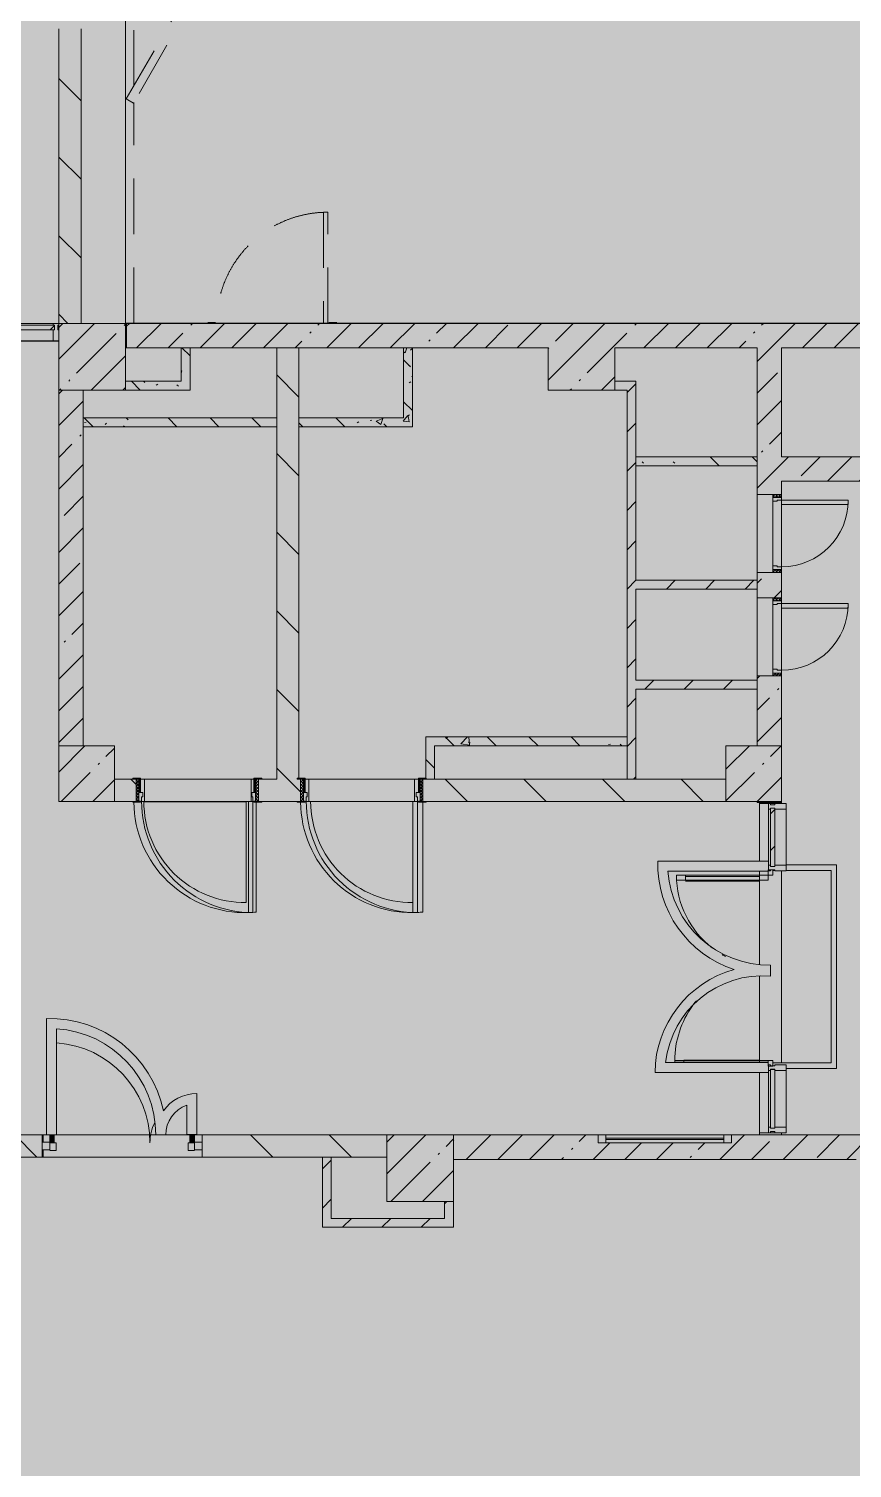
# Model space of a CAD drawing. Header units: millimetres. Extents: x -2911 to 185522, y -8553 to 29000.
# Drawn here: x 71953 to 79357, y 4902 to 17850 of the extents above; entities that cross this region are included whole.
import ezdxf

# ---------------------------------------------------------------- set-up
doc = ezdxf.new("R2010")
doc.units = ezdxf.units.MM
doc.linetypes.add('200_ШТРИХ__ш1_п0_6_', pattern=[800, 500, -300])
doc.layers.add('A-DETL-GENF-1', color=7, linetype='Continuous', lineweight=9, true_color=0xc0c0c0, transparency=0.4)
for name, color, linetype, lineweight, true_color in [('A-DETL-GENF-2', 7, 'Continuous', 5, 0xe2e2e2), ('A-DETL-GENF-4', 7, 'Continuous', 5, 0xb7b7b7), ('A-DOOR-2', 7, 'Continuous', 5, 0xaaaaaa), ('A-DOOR-3', 7, 'Continuous', 5, 0xe2e2e2), ('A-DOOR-4', 7, 'Continuous', 5, 0xb7b7b7), ('A-DOOR-FRAM-1', 7, 'Continuous', 5, 0xe2e2e2), ('A-DOOR-FRAM-2', 7, 'Continuous', 5, 0xaaaaaa), ('A-DOOR-FRAM-3', 7, 'Continuous', 5, 0xb7b7b7), ('A-FLOR-1', 7, 'Continuous', 5, 0xb7b7b7), ('A-GLAZ-3', 7, 'Continuous', 5, 0x737373), ('A-GLAZ-CURT-2', 7, 'Continuous', 5, 0x737373), ('A-GLAZ-CWMG-2', 7, 'Continuous', 5, 0x737373), ('A-WALL-5', 7, 'Continuous', 9, 0x737373), ('I-WALL-4', 7, 'Continuous', 5, 0x737373), ('I-WALL-5', 7, 'Continuous', 5, 0x787878), ('S-COLS-1', 7, 'Continuous', 5, 0x737373)]:
    doc.layers.add(name, color=color, linetype=linetype, lineweight=lineweight, true_color=true_color)
for name, color, linetype, lineweight in [('A-DETL-MBND-1', 7, '200_ШТРИХ__ш1_п0_6_', 9), ('A-GLAZ-CURT-3', 7, 'Continuous', 5), ('I-WALL-3', 7, 'Continuous', 5), ('S-COLS-2', 7, 'Continuous', 5)]:
    doc.layers.add(name, color=color, linetype=linetype, lineweight=lineweight)
pattern_1 = [(135, (58512.3, 0), (-353.5534, -353.5534), [])]
pattern_2 = [(45, (58512.3, 0), (-285.123, 285.123), []), (45, (58797.44, 0), (-285.123, 285.123), [504.031, -100.806, 16.764, -84.042])]
pattern_3 = [(45, (58512.32, 0), (-176.7767, 176.7767), [])]
pattern_4 = [(135, (58512.3, 0), (-377.171, -377.171), [533.4, -88.9, 17.78, -88.9]), (135, (58512.3, 376.94), (-377.171, -377.171), []), (50, (58512.3, 0), (637.645, -55.787), [66.675, -733.425]), (355, (58512.3, 0), (-123.35, 668.7), [53.34, -586.74]), (100.451, (58565.45, -4.65), (514.299, 612.908), [56.665, -623.315]), (46.184, (58512.3, 177.8), (948.776, -147.15), [100.012, -1100.137]), (96.636, (58591.4, 165.5), (830.91, 865.997), [84.998, -934.973]), (351.184, (58512.3, 177.8), (830.918, 865.99), [80.01, -880.11]), (21, (58601.2, 133.35), (530.651, -357.928), [66.675, -733.425]), (326, (58601.2, 133.35), (216.308, 644.658), [53.34, -586.74]), (71.451, (58645.44, 103.5), (746.96, 286.724), [56.665, -623.315]), (37.5, (58512.32, 0), (10.8105, 295.9426), [16.764, -562.864, 16.764, -578.866, -588.962]), (37.5, (58512.32, 0), (10.8105, 295.9426), [-1175.258, 16.764, -572.198]), (7.5, (58512.3, 0), (233.869, 350.6318), [16.764, -322.834, 16.764, -549.529, -224.472]), (7.5, (58512.3, 0), (233.869, 350.6318), [-905.891, 16.764, -207.708]), (327.5, (58314.07, 0), (474.5678, -20.0513), [16.764, -205.486, 16.764, -676.656, -920.115]), (327.5, (58314.07, 0), (474.5678, -20.0513), [-915.67, 16.764, -903.351]), (317.5, (58225.17, 0), (518.452, 88.9934), [16.764, -272.161, 16.764, -443.738, -653.415]), (317.5, (58225.17, 0), (518.452, 88.9934), [-749.427, 16.764, -636.651])]

# ---------------------------------------------------------------- blocks, each defined once
blk = doc.blocks.new('BSC_Колонна _Прямоугольная - 600х600-V78-2_7_1_птичка')
at = {"layer": 'S-COLS-2'}
h = blk.add_hatch(dxfattribs=at)
h.set_pattern_fill('FP_86', color=256, style=0, pattern_type=2)
h.set_pattern_definition([(45, (-14010, -14900), (-285.123, 285.123), []), (45, (-13724.88, -14900), (-285.123, 285.123), [504.031, -100.806, 16.764, -84.042])])
h.paths.add_polyline_path([(-300, -300), (300, -300), (300, 300), (-300, 300), (-300, -208)])
at = {"layer": 'S-COLS-1'}
for p, q in [((300, 300), (-300, 300)), ((-300, 300), (-300, -300)), ((300, -300), (300, 300)), ((-300, -300), (300, -300))]:
    blk.add_line(p, q, dxfattribs=at)
blk = doc.blocks.new('110_Дверь_СКБ_1Ст_Внутренняя1 - Д-4 1100x2100h_су мгн-32375332-2_7_1_птичка')
at = {"layer": 'A-DOOR-2'}
h = blk.add_hatch(dxfattribs=at)
h.set_pattern_fill('FP_100', color=256, style=0, pattern_type=2)
h.set_pattern_definition([(135, (1751.41, 164.685), (-14.14214, -14.14214), []), (225, (1751.41, 164.685), (14.14214, -14.14214), [])])
h.paths.add_polyline_path([(562.5, 100), (537.5, 100), (537.5, -100), (562.5, -100)])
at = {"layer": 'A-DOOR-3'}
h = blk.add_hatch(color=256, dxfattribs=at)
h.paths.add_polyline_path([(512.5, 100), (512.5, 60), (502.5, 60), (502.5, 20), (537.5, 20), (537.5, 100)])
h.paths.add_polyline_path([(-487.5, 100), (-512.5, 100), (-512.5, 20), (-477.5, 20), (-477.5, 60), (-487.5, 60)])
at = {"layer": 'A-DOOR-FRAM-1'}
for points in [[(-487.5, 1100), (-487.5, 100), (-447.5, 100), (-447.5, 1100)], [(-567.5, 108), (-567.5, 100), (-497.5, 100), (-497.5, 108)], [(-497.5, 20), (-512.5, 20), (-512.5, -100), (-497.5, -100)], [(592.5, 108), (522.5, 108), (522.5, 100), (592.5, 100)], [(537.5, 20), (522.5, 20), (522.5, -100), (537.5, -100)], [(-567.5, -100), (-567.5, -108), (-497.5, -108), (-497.5, -100)], [(592.5, -100), (522.5, -100), (522.5, -108), (592.5, -108)]]:
    blk.add_hatch(color=256, dxfattribs=at).paths.add_polyline_path(points)
at = {"layer": 'A-DOOR-FRAM-2'}
h = blk.add_hatch(dxfattribs=at)
h.set_pattern_fill('FP_101', color=256, style=0, pattern_type=2)
h.set_pattern_definition([(45, (-371.384, 164.685), (-14.1421, 14.1421), []), (135, (-371.384, 164.685), (-14.1421, -14.1421), [])])
h.paths.add_polyline_path([(-512.5, 100), (-537.5, 100), (-537.5, -100), (-512.5, -100)])
at = {"layer": 'A-DOOR-4'}
for p, q in [((-487.5, 1100), (-487.5, 100)), ((-447.5, 1100), (-487.5, 1100)), ((-447.5, 100), (-447.5, 1100)), ((-487.5, 100), (-447.5, 100))]:
    blk.add_line(p, q, dxfattribs=at)
blk.add_arc((-487.5, 100), 1000, 360, 90, dxfattribs=at)
at = {"layer": 'A-DOOR-FRAM-3'}
for p, q in [((-497.5, 108), (-567.5, 108)), ((-567.5, 108), (-567.5, 100)), ((-567.5, 100), (-497.5, 100)), ((-512.5, 100), (-537.5, 100)), ((-537.5, 100), (-537.5, -100)), ((-487.5, 100), (-512.5, 100)), ((-512.5, 100), (-512.5, 20)), ((-512.5, -100), (-512.5, 100)), ((-497.5, 100), (-512.5, 100)), ((-512.5, 100), (-512.5, 99)), ((-512.5, 99), (-497.5, 99)), ((-512.5, 20), (-477.5, 20)), ((-497.5, 20), (-512.5, 20)), ((-512.5, 20), (-512.5, -100)), ((-497.5, 100), (-497.5, 108)), ((-497.5, 99), (-497.5, 100)), ((-497.5, -100), (-497.5, 20)), ((-487.5, 60), (-487.5, 100)), ((-477.5, 60), (-487.5, 60)), ((-477.5, 20), (-477.5, 60)), ((512.5, 60), (502.5, 60)), ((502.5, 60), (502.5, 20)), ((502.5, 20), (537.5, 20)), ((512.5, 100), (512.5, 60)), ((537.5, 100), (512.5, 100)), ((592.5, 108), (522.5, 108)), ((522.5, 108), (522.5, 100)), ((537.5, 100), (522.5, 100)), ((522.5, 100), (522.5, 99)), ((522.5, 100), (592.5, 100)), ((522.5, 99), (537.5, 99)), ((537.5, 20), (522.5, 20)), ((522.5, 20), (522.5, -100)), ((537.5, 20), (537.5, 100)), ((562.5, 100), (537.5, 100)), ((537.5, 100), (537.5, -100)), ((537.5, 99), (537.5, 100)), ((537.5, -100), (537.5, 20)), ((562.5, -100), (562.5, 100)), ((592.5, 100), (592.5, 108)), ((-497.5, -100), (-567.5, -100)), ((-567.5, -100), (-567.5, -108)), ((-567.5, -108), (-497.5, -108)), ((-537.5, -100), (-512.5, -100)), ((-512.5, -100), (-497.5, -100)), ((-497.5, -108), (-497.5, -100)), ((522.5, -100), (537.5, -100)), ((592.5, -100), (522.5, -100)), ((522.5, -100), (522.5, -108)), ((522.5, -108), (592.5, -108)), ((537.5, -100), (562.5, -100)), ((592.5, -108), (592.5, -100))]:
    blk.add_line(p, q, dxfattribs=at)
blk = doc.blocks.new('110_Дверь_СКБ_1Ст_Внутренняя1 - Д-13 1100x2100h_кладовая-33288301-2_7_1_птичка')
at = {"layer": 'A-DETL-MBND-1'}
for points in [[(512, 113), (512, 1110), (472, 1110), (472, 113)], [(592, 113), (592, 118), (522, 113)]]:
    blk.add_hatch(color=256, dxfattribs=at).paths.add_polyline_path(points)
for p, q in [((472, 1110), (472, 113)), ((512, 1110), (472, 1110)), ((512, 113), (512, 1110)), ((-498, 118), (-568, 118)), ((592, 118), (522, 118))]:
    blk.add_line(p, q, dxfattribs=at)
blk.add_arc((512, 110), 1000, 90, 179.8021, dxfattribs=at)
blk = doc.blocks.new('DOR__перегородка__Прямоугольная - ТП-2_ Вн_ДПГ_9480х4200h_2-23998078-2_7_1_птичка')
at = {"layer": 'A-DETL-MBND-1'}
for p, q in [((3, -75), (1987, -75)), ((1982, -72), (2019, -7)), ((3194, -772), (1982, -72)), ((2019, -7), (3231, -707)), ((2137, -75), (4324, -75)), ((3230, -707), (4443, -7)), ((4480, -72), (3268, -772)), ((4443, -7), (4480, -72)), ((4474, -75), (4487, -75)), ((4481, -72), (4518, -7)), ((5693, -772), (4481, -72)), ((4518, -7), (5731, -707)), ((4637, -75), (6824, -75)), ((5730, -707), (6942, -7)), ((6980, -72), (5767, -772)), ((6942, -7), (6980, -72)), ((6974, -75), (6985, -75)), ((6979, -72), (7017, -7)), ((8192, -772), (6979, -72)), ((7017, -7), (8229, -707)), ((7135, -75), (9323, -75)), ((8229, -707), (9441, -7)), ((9479, -72), (8267, -772)), ((9105, -201), (9105, -75)), ((9180, -158), (9180, -75)), ((9255, -114), (9255, -75)), ((9405, -1474), (9405, -114)), ((9441, -7), (9479, -72)), ((9473, -75), (9480, -75)), ((9180, -1474), (9180, -244)), ((9255, -1474), (9255, -201)), ((9330, -1474), (9330, -158)), ((9105, -1474), (9105, -288)), ((9480, -1474), (9480, -450)), ((3231, -707), (3194, -772)), ((3268, -772), (3230, -707)), ((5731, -707), (5693, -772)), ((5767, -772), (5730, -707)), ((8229, -707), (8192, -772)), ((8267, -772), (8229, -707)), ((9105, -1474), (9480, -1474))]:
    blk.add_line(p, q, dxfattribs=at)
blk = doc.blocks.new('BSC_Колонна _Прямоугольная - 500х500-V134-2_7_1_птичка')
at = {"layer": 'S-COLS-2'}
h = blk.add_hatch(dxfattribs=at)
h.set_pattern_fill('FP_141', color=256, style=0, pattern_type=2)
h.set_pattern_definition([(45, (-19960, -11150), (-285.123, 285.123), []), (45, (-19674.88, -11150), (-285.123, 285.123), [504.031, -100.806, 16.764, -84.042])])
h.paths.add_polyline_path([(-250, -250), (250, -250), (250, 250), (-250, 250), (-250, 71)])
at = {"layer": 'S-COLS-1'}
for p, q in [((250, 250), (-250, 250)), ((-250, 250), (-250, -250)), ((250, -250), (250, 250)), ((-250, -250), (250, -250))]:
    blk.add_line(p, q, dxfattribs=at)
blk = doc.blocks.new('110_Дверь_СКБ_1Ст - д-18 _п_ 700x2100h_Технический шкаф ЭОМ и СС-32102833-2_7_1_птичка')
at = {"layer": 'A-DOOR-2'}
h = blk.add_hatch(dxfattribs=at)
h.set_pattern_fill('FP_155', color=256, style=0, pattern_type=2)
h.set_pattern_definition([(135, (1951.41, 174.685), (-14.14214, -14.14214), []), (225, (1951.41, 174.685), (14.14214, -14.14214), [])])
h.paths.add_polyline_path([(362.5, 110), (337.5, 110), (337.5, 30), (362.5, 30)])
at = {"layer": 'A-DOOR-3'}
h = blk.add_hatch(color=256, dxfattribs=at)
h.paths.add_polyline_path([(337.5, 110), (312.5, 110), (312.5, 70), (302.5, 70), (302.5, 30), (337.5, 30)])
h.paths.add_polyline_path([(-277.5, 70), (-287.5, 70), (-287.5, 110), (-312.5, 110), (-312.5, 30), (-277.5, 30)])
at = {"layer": 'A-DOOR-FRAM-1'}
blk.add_hatch(color=256, dxfattribs=at).paths.add_polyline_path([(-247.5, 710), (-287.5, 710), (-287.5, 110), (-247.5, 110)])
at = {"layer": 'A-DOOR-FRAM-2'}
h = blk.add_hatch(dxfattribs=at)
h.set_pattern_fill('FP_156', color=256, style=0, pattern_type=2)
h.set_pattern_definition([(45, (-171.384, 174.685), (-14.1421, 14.1421), []), (135, (-171.384, 174.685), (-14.1421, -14.1421), [])])
h.paths.add_polyline_path([(-312.5, 110), (-337.5, 110), (-337.5, 30), (-312.5, 30)])
at = {"layer": 'A-DOOR-4'}
for p, q in [((-287.5, 710), (-287.5, 110)), ((-247.5, 710), (-287.5, 710)), ((-247.5, 110), (-247.5, 710)), ((-287.5, 110), (-247.5, 110))]:
    blk.add_line(p, q, dxfattribs=at)
blk.add_arc((-287.5, 110), 600, 360, 90, dxfattribs=at)
at = {"layer": 'A-DOOR-FRAM-3'}
for p, q in [((-312.5, 110), (-337.5, 110)), ((-337.5, 110), (-337.5, 30)), ((-337.5, 30), (-312.5, 30)), ((-287.5, 110), (-312.5, 110)), ((-312.5, 110), (-312.5, 30)), ((-312.5, 30), (-312.5, 110)), ((-312.5, 30), (-277.5, 30)), ((-287.5, 70), (-287.5, 110)), ((-277.5, 70), (-287.5, 70)), ((-277.5, 30), (-277.5, 70)), ((302.5, 30), (-277.5, 30)), ((-247.5, 110), (312.5, 110)), ((312.5, 70), (302.5, 70)), ((302.5, 70), (302.5, 30)), ((302.5, 30), (337.5, 30)), ((312.5, 110), (312.5, 70)), ((337.5, 110), (312.5, 110)), ((337.5, 30), (337.5, 110)), ((362.5, 110), (337.5, 110)), ((337.5, 110), (337.5, 30)), ((337.5, 30), (362.5, 30)), ((362.5, 30), (362.5, 110))]:
    blk.add_line(p, q, dxfattribs=at)
blk = doc.blocks.new('BSC_Колонна _Прямоугольная - 500х500-V163-2_7_1_птичка')
at = {"layer": 'S-COLS-2'}
h = blk.add_hatch(dxfattribs=at)
h.set_pattern_fill('FP_168', color=256, style=0, pattern_type=2)
h.set_pattern_definition([(45, (-13960, -11150), (-285.123, 285.123), []), (45, (-13674.88, -11150), (-285.123, 285.123), [504.031, -100.806, 16.764, -84.042])])
h.paths.add_polyline_path([(-250, -250), (250, -250), (250, 250), (-250, 250), (-250, -208)])
at = {"layer": 'S-COLS-1'}
for p, q in [((250, 250), (-250, 250)), ((-250, 250), (-250, -250)), ((250, -250), (250, 250)), ((-250, -250), (250, -250))]:
    blk.add_line(p, q, dxfattribs=at)
blk = doc.blocks.new('BSC_Колонна _Прямоугольная - 600х600-V185-2_7_1_птичка')
at = {"layer": 'S-COLS-2'}
h = blk.add_hatch(dxfattribs=at)
h.set_pattern_fill('FP_188', color=256, style=0, pattern_type=2)
h.set_pattern_definition([(45, (-16960, -7600), (-285.123, 285.123), []), (45, (-16674.88, -7600), (-285.123, 285.123), [504.031, -100.806, 16.764, -84.042])])
h.paths.add_polyline_path([(-300, -300), (300, -300), (300, 300), (-300, 300), (-300, 150)])
at = {"layer": 'S-COLS-1'}
for p, q in [((300, 300), (-300, 300)), ((-300, 300), (-300, -300)), ((300, -300), (300, 300)), ((-300, -300), (300, -300))]:
    blk.add_line(p, q, dxfattribs=at)
blk = doc.blocks.new('Прямоугольный импост - Импост структурный с накладкой - 160мм-23997896-2_7_1_птичка')
at = {"layer": 'A-GLAZ-CWMG-2'}
for p, q in [((-50, 40), (-50, 140)), ((-50, 140), (0, 140)), ((-40, 40), (-50, 40)), ((-50, -17), (-50, 0)), ((-50, 0), (-40, 0)), ((-40, 0), (-40, 40)), ((-10, 40), (-10, 0)), ((0, 40), (-10, 40)), ((-10, 0), (0, 0)), ((0, -17), (-50, -17))]:
    blk.add_line(p, q, dxfattribs=at)
blk = doc.blocks.new('Системная панель - Стекло - 40мм-23997898-2_7_1_птичка')
at = {"layer": 'A-GLAZ-CURT-3'}
h = blk.add_hatch(dxfattribs=at)
h.set_pattern_fill('FP_193', color=256, style=0, pattern_type=2)
h.set_pattern_definition([(45, (-13750.1, -14683), (-1414.21, 1414.21), [1000, -3000]), (45, (-14750.1, -15183), (-1414.21, 1414.21), [3000, -1000]), (45, (-12750.1, -15683), (-1414.21, 1414.21), [1000, -3000])])
h.paths.add_polyline_path([(420, -40), (420, 0), (-420, 0), (-420, -40)])
at = {"layer": 'A-GLAZ-CURT-2'}
for p, q in [((420, 0), (-420, 0)), ((-420, 0), (-420, -40)), ((-420, -40), (420, -40)), ((420, -40), (420, 0))]:
    blk.add_line(p, q, dxfattribs=at)
blk = doc.blocks.new('Прямоугольный импост - Импост структурный с накладкой - 160мм-23771920-2_7_1_птичка')
at = {"layer": 'A-GLAZ-CWMG-2'}
for p, q in [((13660, 15200), (12840, 15200)), ((13660, 15043), (12840, 15043))]:
    blk.add_line(p, q, dxfattribs=at)
blk = doc.blocks.new('Прямоугольный импост - 50 x 70 мм-31927764-2_7_1_птичка')
at = {"layer": 'A-GLAZ-CWMG-2'}
for p, q in [((-70, 35), (0, 35)), ((-70, -35), (-70, 35)), ((0, 35), (0, -35)), ((0, -35), (-70, -35))]:
    blk.add_line(p, q, dxfattribs=at)
blk = doc.blocks.new('Дверь_Витражная_остекление_ - ДВН_ДАО_Главный вход_1200 в свету Д-22 _п_-31928779-2_7_1_птичка')
at = {"layer": 'A-DOOR-3'}
for points in [[(-610, 30), (-610, 100), (-650, 100), (-650, 30)], [(650, 30), (650, 103), (610, 103), (610, 30)]]:
    blk.add_hatch(color=256, dxfattribs=at).paths.add_polyline_path(points)
at = {"layer": 'A-DETL-GENF-4'}
for p, q in [((-650, 100), (-650, 35)), ((-650, 30), (-610, 30)), ((-595, 30), (-650, 30)), ((-610, 30), (-610, 100)), ((-595, -40), (-595, 30)), ((595, -40), (595, 30)), ((595, 30), (650, 30)), ((610, 103), (610, 30)), ((610, 30), (650, 30)), ((650, 35), (650, 103)), ((-650, -40), (-595, -40)), ((650, -40), (595, -40))]:
    blk.add_line(p, q, dxfattribs=at)
at = {"layer": 'A-DOOR-4'}
for p, q in [((-650, 100), (-650, 35)), ((650, 103), (650, 35))]:
    blk.add_line(p, q, dxfattribs=at)
for centre, radius, start, end in [((-650, 30), 900, 360, 86.0972), ((650, 30), 400, 153.3442, 180)]:
    blk.add_arc(centre, radius, start, end, dxfattribs=at)
blk = doc.blocks.new('Прямоугольный импост - 50 x 70 мм-31701779-2_7_1_птичка')
at = {"layer": 'A-GLAZ-CWMG-2'}
for p, q in [((0, 35), (-70, 35)), ((-70, 35), (-70, -35)), ((0, -35), (0, 35)), ((-70, -35), (0, -35))]:
    blk.add_line(p, q, dxfattribs=at)
blk = doc.blocks.new('Прямоугольный импост - Импост структурный с накладкой - 160мм Темный-30756008-2_7_1_птичка')
at = {"layer": 'A-GLAZ-CWMG-2'}
for p, q in [((-50, 0), (-50, 17)), ((-50, 17), (0, 17)), ((-40, 0), (-50, 0)), ((-40, -40), (-40, 0)), ((0, 0), (-10, 0)), ((-10, 0), (-10, -40)), ((0, 17), (0, 0)), ((-50, -140), (-50, -40)), ((-50, -40), (-40, -40)), ((-10, -40), (0, -40)), ((0, -40), (0, -140)), ((0, -140), (-50, -140))]:
    blk.add_line(p, q, dxfattribs=at)
blk = doc.blocks.new('Системная панель - Стекло - 40мм-32387041-2_7_1_птичка')
at = {"layer": 'A-GLAZ-CURT-3'}
h = blk.add_hatch(dxfattribs=at)
h.set_pattern_fill('FP_200', color=256, style=0, pattern_type=2)
h.set_pattern_definition([(135, (10077.7, -20610), (-1414.21, -1414.21), [1000, -3000]), (135, (10577.7, -21610), (-1414.21, -1414.21), [3000, -1000]), (135, (11077.7, -19610), (-1414.21, -1414.21), [1000, -3000])])
h.paths.add_polyline_path([(262, 40), (-262, 40), (-262, 0), (262, 0)])
at = {"layer": 'A-GLAZ-CURT-2'}
for p, q in [((262, 40), (-262, 40)), ((-262, 40), (-262, 0)), ((-262, 0), (262, 0)), ((262, 0), (262, 40))]:
    blk.add_line(p, q, dxfattribs=at)
blk = doc.blocks.new('Прямоугольный импост - Импост структурный с накладкой - 160мм Темный-30755591-2_7_1_птичка')
at = {"layer": 'A-GLAZ-CWMG-2'}
for p, q in [((-25, 0), (-25, 17)), ((-25, 17), (25, 17)), ((-15, 0), (-25, 0)), ((-15, -40), (-15, 0)), ((25, 0), (15, 0)), ((15, 0), (15, -40)), ((25, 17), (25, 0)), ((-25, -140), (-25, -40)), ((-25, -40), (-15, -40)), ((15, -40), (25, -40)), ((25, -40), (25, -140)), ((25, -140), (-25, -140))]:
    blk.add_line(p, q, dxfattribs=at)
blk = doc.blocks.new('Системная панель - Стекло - 40мм-32387061-2_7_1_птичка')
at = {"layer": 'A-GLAZ-CURT-2'}
for p, q in [((265, 40), (-265, 40)), ((-265, 40), (-265, 0)), ((-265, 0), (265, 0)), ((265, 0), (265, 40))]:
    blk.add_line(p, q, dxfattribs=at)
blk = doc.blocks.new('Прямоугольный импост - Импост структурный с накладкой - 160мм Темный-32387059-2_7_1_птичка')
at = {"layer": 'A-GLAZ-CWMG-2'}
for p, q in [((20093, 7970), (20093, 8480)), ((20250, 7970), (20250, 8480))]:
    blk.add_line(p, q, dxfattribs=at)
blk = doc.blocks.new('Прямоугольный импост - Импост структурный с накладкой - 160мм Темный-30755595-2_7_1_птичка')
at = {"layer": 'A-GLAZ-CWMG-2'}
for p, q in [((0, 17), (-50, 17)), ((-50, 17), (-50, 0)), ((-50, 0), (-40, 0)), ((-40, 0), (-40, -40)), ((-10, -40), (-10, 0)), ((-10, 0), (0, 0)), ((0, 0), (0, 17)), ((-40, -40), (-50, -40)), ((-50, -40), (-50, -140)), ((0, -40), (-10, -40)), ((0, -140), (0, -40)), ((-50, -140), (0, -140))]:
    blk.add_line(p, q, dxfattribs=at)
blk = doc.blocks.new('Дверь_Витражная_остекление_ - ВВ-16 остекление-32390142-2_7_1_птичка')
at = {"layer": 'A-DETL-GENF-2'}
for points in [[(-788, -56), (-788, -20), (-833, -20), (-833, -845), (-788, -845)], [(850, -860), (850, -20), (837, -20), (837, -860)]]:
    blk.add_hatch(color=256, dxfattribs=at).paths.add_polyline_path(points)
at = {"layer": 'A-DETL-GENF-4'}
for p, q in [((-788, -20), (-833, -20)), ((-833, -845), (-833, -20)), ((-788, -20), (-833, -20)), ((-833, -20), (-833, -845)), ((-833, -100), (-788, -100)), ((-823, -765), (-823, -100)), ((-788, -845), (-788, -20)), ((-788, -845), (-788, -20)), ((-779, -765), (-779, -100)), ((829, -780), (829, -100)), ((837, -860), (837, -20)), ((837, -20), (837, -860)), ((850, -100), (837, -100)), ((-833, -765), (-788, -765)), ((-833, -845), (-788, -845)), ((-833, -845), (-788, -845)), ((850, -780), (837, -780)), ((850, -860), (837, -860)), ((837, -860), (850, -860))]:
    blk.add_line(p, q, dxfattribs=at)
at = {"layer": 'A-DOOR-4'}
for p, q in [((-883, 20), (-833, 20)), ((-883, -20), (-883, 20)), ((-833, 20), (-833, -20)), ((833, 20), (883, 20)), ((833, -20), (833, 20)), ((883, 20), (883, -20)), ((-833, -20), (-883, -20)), ((-833, -845), (-833, -20)), ((833, -860), (833, -20)), ((883, -20), (833, -20))]:
    blk.add_line(p, q, dxfattribs=at)
for centre, radius, start, end in [((-833, -20), 825, 329.8094, 332.2043), ((-833, -20), 825, 270, 322.6078), ((833, -20), 840, 230.3386, 232.9926), ((833, -20), 840, 234.0758, 270)]:
    blk.add_arc(centre, radius, start, end, dxfattribs=at)
blk = doc.blocks.new('Прямоугольный импост - Импост структурный с накладкой - 160мм Темный-32387142-2_7_1_птичка')
at = {"layer": 'A-GLAZ-CWMG-2'}
for p, q in [((20093, 10325), (20093, 10830)), ((20250, 10325), (20250, 10830))]:
    blk.add_line(p, q, dxfattribs=at)
blk = doc.blocks.new('120_Окно_СКБ_1Ст - 120_Окно_СКБ_1Ст 400х1200 EI30-V231-2_7_1_птичка')
at = {"layer": 'A-GLAZ-3'}
for p, q in [((-600, 40), (-600, 110)), ((-600, 110), (-530, 110)), ((600, 110), (-600, 110)), ((-530, 40), (-600, 40)), ((-600, 40), (600, 40)), ((-530, 110), (-530, 40)), ((530, 80), (-530, 80)), ((530, 70), (-530, 70)), ((530, 40), (530, 110)), ((530, 110), (600, 110)), ((600, 40), (530, 40)), ((600, 110), (600, 40))]:
    blk.add_line(p, q, dxfattribs=at)

msp = doc.modelspace()

# ---------------------------------------------------------------- hatches: boundary and pattern name
at = {"layer": 'A-DETL-GENF-1'}
msp.add_hatch(color=256, dxfattribs=at).paths.add_polyline_path([(91687.3379, -280), (97272.3157, -280), (97272.3157, 23777.7217), (92372.3157, 23777.7217), (92372.3157, 27350), (62364.3157, 27350), (62364.3157, 15358), (58244.3157, 15358), (58244.3157, -280), (90759.8178, -280)])
at = {"layer": 'I-WALL-3'}
h = msp.add_hatch(dxfattribs=at)
h.set_pattern_fill('FP_96', color=256, style=0, pattern_type=2)
h.set_pattern_definition(pattern_1)
h.paths.add_polyline_path([(72222.5722, 15200), (72422.5722, 15200), (72422.5722, 17850.0001), (72222.5722, 17850.0001), (72222.5722, 15848.6213)])
h.paths.add_polyline_path([(72222.5722, 18450.0001), (72422.5722, 18450.0001), (72422.5722, 21600), (72222.5722, 21600), (72222.5722, 20476.2168)])
h.paths.add_polyline_path([(72222.5722, 22200), (72422.5722, 22200), (72422.5722, 26299.9999), (72222.5722, 26299.9999), (72222.5722, 25103.8124)])
h = msp.add_hatch(dxfattribs=at)
h.set_pattern_fill('FP_93', color=256, style=0, pattern_type=2)
h.set_pattern_definition(pattern_2)
h.paths.add_polyline_path([(89122.3157, 14980), (89302.3157, 14980), (89302.3157, 15200), (89122.3157, 15196.2571)])
h.paths.add_polyline_path([(85194.6977, 14980), (88522.3157, 14980), (88522.3157, 15200), (84922.3157, 15200), (84922.3157, 14980)])
h.paths.add_polyline_path([(72832.3157, 14980), (76622.5723, 14980), (76622.5723, 15200), (72832.3157, 15200)])
h.paths.add_polyline_path([(84322.3157, 14980), (84322.3157, 15200), (81022.3157, 15200), (81022.3157, 14980), (81484.6175, 14980)])
h.paths.add_polyline_path([(77222.5723, 14980), (80422.3157, 14980), (80422.3157, 15200), (77222.5723, 15200)])
h = msp.add_hatch(dxfattribs=at)
h.set_pattern_fill('FP_96', color=256, style=0, pattern_type=2)
h.set_pattern_definition(pattern_1)
h.paths.add_polyline_path([(74182.3157, 11100), (74367.3157, 11100), (74367.3157, 11108), (74382.3157, 11108), (74382.3157, 14980), (74182.3157, 14980), (74182.3157, 11221.0258)])
h = msp.add_hatch(dxfattribs=at)
h.set_pattern_fill('FP_93', color=256, style=0, pattern_type=2)
h.set_pattern_definition(pattern_2)
h.paths.add_polyline_path([(78502.3157, 10890), (78722.3157, 10890), (78722.3157, 10900), (78502.3157, 10900)])
h.paths.add_polyline_path([(78642.3157, 11400), (78722.3157, 11400), (78722.3157, 12030), (78502.3157, 12030), (78502.3157, 11400), (78613.4048, 11400)])
h.paths.add_polyline_path([(78642.3157, 12730), (78722.3157, 12730), (78722.3157, 12960), (78502.3157, 12960), (78502.3157, 12730)])
h.paths.add_polyline_path([(78642.3157, 13660), (78722.3157, 13660), (78722.3157, 14980), (78502.3157, 14980), (78502.3157, 13660)])
h = msp.add_hatch(dxfattribs=at)
h.set_pattern_fill('FP_97', color=256, style=0, pattern_type=2)
h.set_pattern_definition(pattern_3)
h.paths.add_polyline_path([(77332.3157, 14600), (77412.3157, 14600), (77412.3157, 14680), (77222.5723, 14680), (77222.5723, 14600)])
h = msp.add_hatch(dxfattribs=at)
h.set_pattern_fill('FP_93', color=256, style=0, pattern_type=2)
h.set_pattern_definition(pattern_2)
h.paths.add_polyline_path([(72442.3157, 11400), (72442.3157, 14600), (72222.3157, 14600), (72222.4832, 11400)])
h = msp.add_hatch(dxfattribs=at)
h.set_pattern_fill('FP_97', color=256, style=0, pattern_type=2)
h.set_pattern_definition(pattern_3)
h.paths.add_polyline_path([(77412.3157, 11100), (77412.3157, 14600), (77332.3157, 14600), (77332.3157, 11100)])
h = msp.add_hatch(dxfattribs=at)
h.set_pattern_fill('FP_93', color=256, style=0, pattern_type=2)
h.set_pattern_definition(pattern_2)
h.paths.add_polyline_path([(88904.7778, 13780), (89302.3157, 13780), (89302.3157, 14000), (78722.3157, 14000), (78722.3157, 13780), (85194.6977, 13780)])
h = msp.add_hatch(dxfattribs=at)
h.set_pattern_fill('FP_97', color=256, style=0, pattern_type=2)
h.set_pattern_definition(pattern_3)
h.paths.add_polyline_path([(78502.3157, 12810), (78502.3157, 12890), (77412.3157, 12890), (77412.3157, 12810), (77774.5374, 12810)])
h = msp.add_hatch(dxfattribs=at)
h.set_pattern_fill('FP_97', color=256, style=0, pattern_type=2)
h.set_pattern_definition(pattern_3)
h.paths.add_polyline_path([(78502.3157, 11910), (78502.3157, 11990), (77412.3157, 11990), (77412.3157, 11910), (77774.5374, 11910)])
h = msp.add_hatch(dxfattribs=at)
h.set_pattern_fill('FP_96', color=256, style=0, pattern_type=2)
h.set_pattern_definition(pattern_1)
h.paths.add_polyline_path([(78222.3157, 10900), (78222.3157, 11100), (75497.3157, 11100), (75497.3157, 10900), (77774.5374, 10900)])
h.paths.add_polyline_path([(72917.3157, 10900), (72917.3157, 11100), (72722.3157, 11100), (72722.3157, 10900), (72887.3157, 10900)])
h.paths.add_polyline_path([(74047.3157, 10900), (74397.3157, 10900), (74397.3157, 11100), (74017.3157, 11100), (74017.3157, 10900)])
h = msp.add_hatch(dxfattribs=at)
h.set_pattern_fill('FP_96', color=256, style=0, pattern_type=2)
h.set_pattern_definition(pattern_1)
h.paths.add_polyline_path([(68499.3371, 7700), (70672.3157, 7700), (70672.3157, 7900), (69972.3157, 7900), (69972.3157, 7830), (69172.3157, 7830), (69172.3157, 7900), (66772.3157, 7900), (66772.3157, 7700), (67571.8171, 7700)])
h.paths.add_polyline_path([(71281.8972, 7700), (72072.2257, 7700), (72072.2257, 7900), (71272.3157, 7900), (71272.3157, 7700)])
h.paths.add_polyline_path([(65042.3157, 7700), (66172.3157, 7700), (66172.3157, 7900), (65042.3157, 7900), (65042.3157, 7750.3292)])
h.paths.add_polyline_path([(75172.3157, 7700), (75172.3157, 7900), (73512.2257, 7900), (73512.2257, 7700), (74672.3157, 7700)])
h.paths.add_polyline_path([(62242.3157, 7700), (62542.3157, 7700), (62542.3157, 7900), (62242.3157, 7900), (62242.3157, 7750.3292)])
h = msp.add_hatch(dxfattribs=at)
h.set_pattern_fill('FP_93', color=256, style=0, pattern_type=2)
h.set_pattern_definition(pattern_2)
h.paths.add_polyline_path([(80422.3157, 7680), (80422.3157, 7900), (78272.3157, 7900), (78272.3157, 7830), (77072.3157, 7830), (77072.3157, 7900), (75772.3157, 7900), (75772.3157, 7680), (79629.5775, 7680)])
h = msp.add_hatch(dxfattribs=at)
h.set_pattern_fill('FP_97', color=256, style=0, pattern_type=2)
h.set_pattern_definition(pattern_3)
h.paths.add_polyline_path([(74672.3157, 7070), (74672.3157, 7700), (74592.3157, 7700), (74592.3157, 7070)])
h = msp.add_hatch(dxfattribs=at)
h.set_pattern_fill('FP_97', color=256, style=0, pattern_type=2)
h.set_pattern_definition(pattern_3)
h.paths.add_polyline_path([(75772.3157, 7150), (75772.3157, 7300), (75692.3157, 7300), (75692.3157, 7150)])
h = msp.add_hatch(dxfattribs=at)
h.set_pattern_fill('FP_97', color=256, style=0, pattern_type=2)
h.set_pattern_definition(pattern_3)
h.paths.add_polyline_path([(74672.3157, 7070), (75772.3157, 7070), (75772.3157, 7150), (74672.3157, 7150)])
at = {"layer": 'I-WALL-5'}
h = msp.add_hatch(dxfattribs=at)
h.set_pattern_fill('FP_106', color=256, style=0, pattern_type=2)
h.set_pattern_definition(pattern_4)
h.paths.add_polyline_path([(73402.3157, 14680), (73402.3157, 14980), (73322.3157, 14980), (73322.3157, 14680)])
h = msp.add_hatch(dxfattribs=at)
h.set_pattern_fill('FP_106', color=256, style=0, pattern_type=2)
h.set_pattern_definition(pattern_4)
h.paths.add_polyline_path([(75402.3157, 14350), (75402.3157, 14980), (75322.3157, 14980), (75322.3157, 14350)])
h = msp.add_hatch(dxfattribs=at)
h.set_pattern_fill('FP_106', color=256, style=0, pattern_type=2)
h.set_pattern_definition(pattern_4)
h.paths.add_polyline_path([(72822.3157, 14600), (73402.3157, 14600), (73402.3157, 14680), (72822.3157, 14680)])
h = msp.add_hatch(dxfattribs=at)
h.set_pattern_fill('FP_106', color=256, style=0, pattern_type=2)
h.set_pattern_definition(pattern_4)
h.paths.add_polyline_path([(74182.3157, 14270), (74182.3157, 14350), (72442.3157, 14350), (72442.3157, 14270), (74064.4573, 14270)])
h = msp.add_hatch(dxfattribs=at)
h.set_pattern_fill('FP_106', color=256, style=0, pattern_type=2)
h.set_pattern_definition(pattern_4)
h.paths.add_polyline_path([(74382.3157, 14270), (75402.3157, 14270), (75402.3157, 14350), (74382.3157, 14350)])
h = msp.add_hatch(dxfattribs=at)
h.set_pattern_fill('FP_106', color=256, style=0, pattern_type=2)
h.set_pattern_definition(pattern_4)
h.paths.add_polyline_path([(78502.3157, 13920), (78502.3157, 14000), (77412.3157, 14000), (77412.3157, 13920), (77774.5374, 13920)])
h = msp.add_hatch(dxfattribs=at)
h.set_pattern_fill('FP_106', color=256, style=0, pattern_type=2)
h.set_pattern_definition(pattern_4)
h.paths.add_polyline_path([(75527.3157, 11100), (75602.3157, 11100), (75602.3157, 11480), (75522.3157, 11480), (75527.3157, 11108)])
h = msp.add_hatch(dxfattribs=at)
h.set_pattern_fill('FP_106', color=256, style=0, pattern_type=2)
h.set_pattern_definition(pattern_4)
h.paths.add_polyline_path([(77332.3157, 11400), (77332.3157, 11480), (75602.3157, 11480), (75602.3157, 11400)])
at = {"layer": 'S-COLS-2'}
h = msp.add_hatch(dxfattribs=at)
h.set_pattern_fill('FP_93', color=256, style=0, pattern_type=2)
h.set_pattern_definition(pattern_2)
h.paths.add_polyline_path([(76622.5723, 14600), (77222.5723, 14600), (77222.5723, 15200), (76622.5723, 15200), (76622.5723, 14980)])

# ---------------------------------------------------------------- linework, layer by layer
at = {"layer": 'A-FLOR-1'}
for p, q in [((72822.5723, 15200), (72822.5723, 24679.9999)), ((89122.3157, 15203.4142), (72822.3562, 15203.4142)), ((72222.3157, 15040), (65282.3157, 15040)), ((72832.3157, 14980), (72822.3157, 14980)), ((72957.3157, 11100), (72992.3157, 11100)), ((72992.3157, 11100), (72992.3157, 10897.8132)), ((73952.3157, 10900), (73952.3157, 11100)), ((73952.3157, 11100), (73977.3157, 11100)), ((74437.3157, 11100), (74472.3157, 11100)), ((74472.3157, 11100), (74472.3157, 10900)), ((75422.3157, 10900), (75422.3157, 11100)), ((75422.3157, 11100), (75457.3157, 11100)), ((72987.3162, 10899), (72957.3157, 10899)), ((72992.3157, 10897.8132), (73907.3157, 10897.8132)), ((73927.3157, 10900), (73907.3157, 10900)), ((73907.3157, 10900), (73907.3157, 9990.055)), ((73997.3157, 9905.0126), (73997.3157, 10892)), ((74487.3162, 10899), (74437.3157, 10899)), ((74472.3157, 10900), (75407.3157, 10900)), ((75497.3157, 9905.0126), (75497.3157, 10892)), ((78605.3157, 10363), (77608.6067, 10363)), ((77700.6185, 10273), (78602.3157, 10273)), ((78642.3157, 10278.8829), (78662.3157, 10278.8829)), ((79217.3157, 10328.8829), (78762.3157, 10328.8829)), ((78762.3157, 10278.8829), (79167.3157, 10278.8829)), ((79167.3157, 10278.8829), (79167.3157, 8547.3787)), ((79217.3157, 8497.3787), (79217.3157, 10328.8829)), ((78622.3157, 9329.3721), (78622.3157, 9428.108)), ((72112.5272, 8947.6492), (72112.5272, 7900)), ((72202.5272, 7900), (72202.5272, 8855.9247)), ((78602.3157, 8553), (77679.6162, 8553)), ((79167.3157, 8547.3787), (78642.3157, 8547.3787)), ((77583.973, 8463), (78605.3157, 8463)), ((78762.3157, 8497.3787), (79217.3157, 8497.3787)), ((73373.6025, 8167.0852), (73373.6025, 7903)), ((73463.6025, 7903), (73463.6025, 8272)), ((72072.2257, 7900), (73512.2257, 7900)), ((72081.6025, 7900), (72081.6025, 7835)), ((73373.6025, 7903), (73463.6025, 7903)), ((72081.6025, 7765), (72081.6025, 7700))]:
    msp.add_line(p, q, dxfattribs=at)
for centre, radius, start, end in [((73897.3157, 10900), 1000, 180.4592201, 271.72241748), ((73897.3157, 10900), 910, 180.06296241, 270.62963662), ((75397.3157, 10900), 1000, 180.4592201, 270.57477208), ((75397.3157, 10900), 910, 180.06296241, 270.62963532), ((78608.2941, 10338), 1000, 178.56745626, 251.86051956), ((78608.2941, 10338), 910, 184.09604376, 270.88286586), ((73897.3157, 10900), 1000, 274.01770513, 275.73917048), ((75397.3157, 10900), 1000, 272.87005973, 275.73917048), ((78552.9226, 8453.1155), 969, 105.31635769, 179.41552967), ((78552.9226, 8453.1155), 879, 85.47204629, 173.47514137), ((72139.6025, 7903), 1045, 11.78406078, 91.4846677), ((72139.6025, 7903), 955, 359.82001296, 86.22206298), ((73463.6025, 7903), 369, 90, 144.6649219), ((73463.6025, 7903), 279, 108.81906337, 180.61609552)]:
    msp.add_arc(centre, radius, start, end, dxfattribs=at)
at = {"layer": 'A-WALL-5'}
for p, q in [((73402.3157, 14980), (73322.3157, 14980)), ((74382.3157, 14980), (74182.3157, 14980)), ((75402.3157, 14980), (75322.3157, 14980)), ((72442.3157, 14350), (72442.3157, 14270)), ((74182.3157, 14270), (74182.3157, 14350)), ((74382.3157, 14350), (74382.3157, 14270)), ((77412.3157, 14000), (77412.3157, 13920)), ((78502.3157, 13920), (78502.3157, 14000)), ((78502.3157, 12810), (78502.3157, 12890)), ((78502.3157, 11910), (78502.3157, 11990)), ((77332.3157, 11400), (77332.3157, 11480)), ((75527.3157, 11100), (75602.3157, 11100)), ((77332.3157, 11100), (77412.3157, 11100)), ((78722.3157, 10890), (78722.3157, 10900)), ((78522.3157, 7900), (78722.3157, 7900)), ((74672.3157, 7700), (74592.3157, 7700))]:
    msp.add_line(p, q, dxfattribs=at)
at = {"layer": 'I-WALL-4'}
for p, q in [((72222.5722, 17850.0001), (72222.5722, 15200)), ((72422.5722, 15200), (72422.5722, 17850.0001)), ((76622.5723, 15200), (72832.3157, 15200)), ((72832.3157, 15200), (72832.3157, 14980)), ((80422.3157, 15200), (77222.5723, 15200)), ((72832.3157, 14980), (73322.3157, 14980)), ((73322.3157, 14980), (73322.3157, 14680)), ((73402.3157, 14980), (74182.3157, 14980)), ((73402.3157, 14600), (73402.3157, 14980)), ((74182.3157, 14980), (74182.3157, 14350)), ((74382.3157, 14350), (74382.3157, 14980)), ((74382.3157, 14980), (75322.3157, 14980)), ((75322.3157, 14980), (75322.3157, 14350)), ((75402.3157, 14980), (76622.5723, 14980)), ((75402.3157, 14270), (75402.3157, 14980)), ((77222.5723, 14980), (78502.3157, 14980)), ((78502.3157, 14980), (78502.3157, 14000)), ((78722.3157, 14980), (80422.3157, 14980)), ((78722.3157, 14000), (78722.3157, 14980)), ((73322.3157, 14680), (72822.3157, 14680)), ((77412.3157, 14680), (77222.5723, 14680)), ((77222.5723, 14680), (77222.5723, 14600)), ((77412.3157, 14000), (77412.3157, 14680)), ((72222.3157, 14600), (72222.3157, 11400)), ((72442.3157, 14350), (72442.3157, 14600)), ((72822.3157, 14600), (73402.3157, 14600)), ((77222.5723, 14600), (77332.3157, 14600)), ((77332.3157, 14600), (77332.3157, 11480)), ((74182.3157, 14350), (72442.3157, 14350)), ((72442.3157, 11400), (72442.3157, 14270)), ((72442.3157, 14270), (74182.3157, 14270)), ((74182.3157, 14270), (74182.3157, 11100)), ((75322.3157, 14350), (74382.3157, 14350)), ((74382.3157, 11108), (74382.3157, 14270)), ((74382.3157, 14270), (75402.3157, 14270)), ((78502.3157, 14000), (77412.3157, 14000)), ((89302.3157, 14000), (78722.3157, 14000)), ((77412.3157, 12890), (77412.3157, 13920)), ((77412.3157, 13920), (78502.3157, 13920)), ((78502.3157, 12890), (78502.3157, 13920)), ((78722.3157, 13660), (78722.3157, 13780)), ((78722.3157, 13780), (89812.3157, 13780)), ((78502.3157, 13660), (78642.3157, 13660)), ((78642.3157, 12960), (78502.3157, 12960)), ((78722.3157, 12730), (78722.3157, 12960)), ((78502.3157, 12890), (77412.3157, 12890)), ((77412.3157, 11990), (77412.3157, 12810)), ((77412.3157, 12810), (78502.3157, 12810)), ((78502.3157, 11990), (78502.3157, 12810)), ((78502.3157, 12730), (78642.3157, 12730)), ((78502.3157, 11990), (77412.3157, 11990)), ((78642.3157, 12030), (78502.3157, 12030)), ((78722.3157, 11400), (78722.3157, 12030)), ((77412.3157, 11100), (77412.3157, 11910)), ((77412.3157, 11910), (78502.3157, 11910)), ((78502.3157, 11910), (78502.3157, 11400)), ((75522.3157, 11480), (75522.3157, 11108)), ((77332.3157, 11480), (75522.3157, 11480)), ((75602.3157, 11100), (75602.3157, 11400)), ((75602.3157, 11400), (77332.3157, 11400)), ((77332.3157, 11400), (77332.3157, 11100)), ((72887.3157, 11100), (72722.3157, 11100)), ((72957.3157, 11100), (73977.3157, 11100)), ((74182.3157, 11100), (74047.3157, 11100)), ((74472.3157, 11100), (75422.3157, 11100)), ((77332.3157, 11100), (75602.3157, 11100)), ((78222.3157, 11100), (77412.3157, 11100)), ((72722.3157, 10900), (72887.3157, 10900)), ((73907.3157, 10900), (72967.3157, 10900)), ((74047.3157, 10900), (74367.3157, 10900)), ((74472.3157, 10900), (74447.3157, 10900)), ((75527.3157, 10900), (78222.3157, 10900)), ((78502.3157, 10900), (78502.3157, 10890)), ((78502.3157, 10890), (78722.3157, 10890)), ((78522.3157, 10363), (78522.3157, 10900)), ((78522.3157, 10880), (78722.3157, 10880)), ((78722.3157, 10880), (78722.3157, 10890)), ((78522.3157, 9432.3956), (78522.3157, 10273)), ((78722.3157, 10275.4487), (78722.3157, 8547.3787)), ((78522.3157, 8553), (78522.3157, 9331.3676)), ((78522.3157, 7900), (78522.3157, 8463)), ((72072.2257, 7900), (71272.3157, 7900)), ((72072.2257, 7700), (72072.2257, 7900)), ((75172.3157, 7900), (73512.2257, 7900)), ((73512.2257, 7900), (73512.2257, 7700)), ((77072.3157, 7900), (75772.3157, 7900)), ((78522.3157, 7900), (78272.3157, 7900)), ((78722.3157, 7920), (78522.3157, 7920)), ((78722.3157, 7900), (78722.3157, 7920)), ((80422.3157, 7900), (78722.3157, 7900)), ((74592.3157, 7700), (71272.3157, 7700)), ((74592.3157, 7700), (74592.3157, 7070)), ((74672.3157, 7700), (75172.3157, 7700)), ((74672.3157, 7150), (74672.3157, 7700)), ((75772.3157, 7680), (79392.3157, 7680)), ((75692.3157, 7300), (75692.3157, 7150)), ((75772.3157, 7070), (75772.3157, 7300)), ((75692.3157, 7150), (74672.3157, 7150)), ((74592.3157, 7070), (75772.3157, 7070))]:
    msp.add_line(p, q, dxfattribs=at)
at = {"layer": 'S-COLS-1'}
for p, q in [((77222.5723, 15200), (76622.5723, 15200)), ((76622.5723, 14980), (76622.5723, 14600)), ((77222.5723, 14600), (77222.5723, 14980)), ((76622.5723, 14600), (77222.5723, 14600))]:
    msp.add_line(p, q, dxfattribs=at)

# ---------------------------------------------------------------- block references
at = {"layer": 'A-DETL-MBND-1', "rotation": 90.00000000000044}
msp.add_blockref('DOR__перегородка__Прямоугольная - ТП-2_ Вн_ДПГ_9480х4200h_2-23998078-2_7_1_птичка', (72822.3157, 15199.9999), dxfattribs=at)
at = {"layer": 'A-DETL-MBND-1'}
msp.add_blockref('110_Дверь_СКБ_1Ст_Внутренняя1 - Д-13 1100x2100h_кладовая-33288301-2_7_1_птичка', (74129.8157, 15090), dxfattribs=at)
at = {"layer": 'A-DOOR-4'}
for name, p, rotation in [('110_Дверь_СКБ_1Ст - д-18 _п_ 700x2100h_Технический шкаф ЭОМ и СС-32102833-2_7_1_птичка', (78612.3157, 13322.5), 269.9999999999999), ('110_Дверь_СКБ_1Ст - д-18 _п_ 700x2100h_Технический шкаф ЭОМ и СС-32102833-2_7_1_птичка', (78612.3157, 12392.5), 269.9999999999999), ('110_Дверь_СКБ_1Ст_Внутренняя1 - Д-4 1100x2100h_су мгн-32375332-2_7_1_птичка', (73479.8157, 11000), 180), ('110_Дверь_СКБ_1Ст_Внутренняя1 - Д-4 1100x2100h_су мгн-32375332-2_7_1_птичка', (74959.8157, 11000), 180), ('Дверь_Витражная_остекление_ - ВВ-16 остекление-32390142-2_7_1_птичка', (78622.3157, 9402.9487), 269.9999999999998)]:
    msp.add_blockref(name, p, dxfattribs=dict(at, rotation=rotation))
msp.add_blockref('Дверь_Витражная_остекление_ - ДВН_ДАО_Главный вход_1200 в свету Д-22 _п_-31928779-2_7_1_птичка', (72792.2257, 7800), dxfattribs=at)
at = {"layer": 'A-GLAZ-3'}
msp.add_blockref('120_Окно_СКБ_1Ст - 120_Окно_СКБ_1Ст 400х1200 EI30-V231-2_7_1_птичка', (77672.3157, 7790), dxfattribs=at)
at = {"layer": 'A-GLAZ-CURT-2'}
msp.add_blockref('Системная панель - Стекло - 40мм-23997898-2_7_1_птичка', (71762.444, 15183), dxfattribs=at)
at = {"layer": 'A-GLAZ-CURT-2', "rotation": 269.9999999999997}
for name, p in [('Системная панель - Стекло - 40мм-32387041-2_7_1_птичка', (78622.3157, 10577.7244)), ('Системная панель - Стекло - 40мм-32387061-2_7_1_птичка', (78622.3157, 8225.2244))]:
    msp.add_blockref(name, p, dxfattribs=at)
at = {"layer": 'A-GLAZ-CWMG-2'}
for name in ['Прямоугольный импост - Импост структурный с накладкой - 160мм-23771920-2_7_1_птичка', 'Прямоугольный импост - Импост структурный с накладкой - 160мм Темный-32387142-2_7_1_птичка', 'Прямоугольный импост - Импост структурный с накладкой - 160мм Темный-32387059-2_7_1_птичка']:
    msp.add_blockref(name, (58512.3157, 0), dxfattribs=at)
at = {"layer": 'A-GLAZ-CWMG-2', "extrusion": (0, 0, -1)}
for name, p, rotation in [('Прямоугольный импост - Импост структурный с накладкой - 160мм-23997896-2_7_1_птичка', (-72222.5722, 15183), 180), ('Прямоугольный импост - Импост структурный с накладкой - 160мм Темный-30755591-2_7_1_птичка', (-78622.3157, 10300.4487), 270.0000000000002), ('Прямоугольный импост - Импост структурный с накладкой - 160мм Темный-30755591-2_7_1_птичка', (-78622.3157, 8505.4487), 270.0000000000002), ('Прямоугольный импост - Импост структурный с накладкой - 160мм Темный-30756008-2_7_1_птичка', (-78622.3157, 7920), 270.0000000000002), ('Прямоугольный импост - 50 x 70 мм-31927764-2_7_1_птичка', (-73512.2257, 7800), 180)]:
    msp.add_blockref(name, p, dxfattribs=dict(at, rotation=rotation))
at = {"layer": 'A-GLAZ-CWMG-2'}
for name, p, rotation in [('Прямоугольный импост - Импост структурный с накладкой - 160мм Темный-30755595-2_7_1_птичка', (78622.3157, 10880), 89.99999999999977), ('Прямоугольный импост - 50 x 70 мм-31701779-2_7_1_птичка', (72072.2257, 7800), 180)]:
    msp.add_blockref(name, p, dxfattribs=dict(at, rotation=rotation))
at = {"layer": 'S-COLS-1'}
for name, p in [('BSC_Колонна _Прямоугольная - 600х600-V78-2_7_1_птичка', (72522.3157, 14900)), ('BSC_Колонна _Прямоугольная - 500х500-V163-2_7_1_птичка', (72472.3157, 11150)), ('BSC_Колонна _Прямоугольная - 500х500-V134-2_7_1_птичка', (78472.3157, 11150)), ('BSC_Колонна _Прямоугольная - 600х600-V185-2_7_1_птичка', (75472.3157, 7600))]:
    msp.add_blockref(name, p, dxfattribs=at)

doc.saveas('drawing.dxf')
